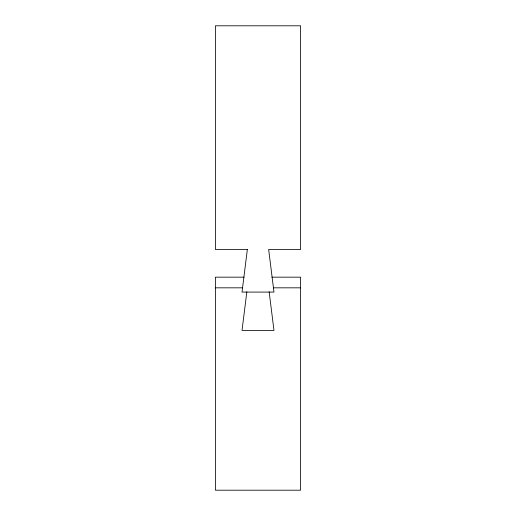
<?xml version="1.0" encoding="UTF-8"?>
<svg xmlns="http://www.w3.org/2000/svg" width="516" height="516" viewBox="0 0 516 516"><rect width="100%" height="100%" fill="white"/><g stroke="black" fill="none" stroke-linecap="round" stroke-linejoin="round"><path stroke-width="0.77" d="M246.854 291.766L242.023 330.427L273.977 330.427L269.146 291.766M244.152 277.169L215.391 277.169L215.391 490.2L300.609 490.2L300.609 277.169L271.848 277.169M215.391 287.825L242.559 287.825M273.441 287.825L300.609 287.825M247.351 249.48L242.023 292.082L273.977 292.082L268.649 249.48L300.609 249.48L300.609 25.8L215.391 25.8L215.391 249.48L247.351 249.48"/></g></svg>
